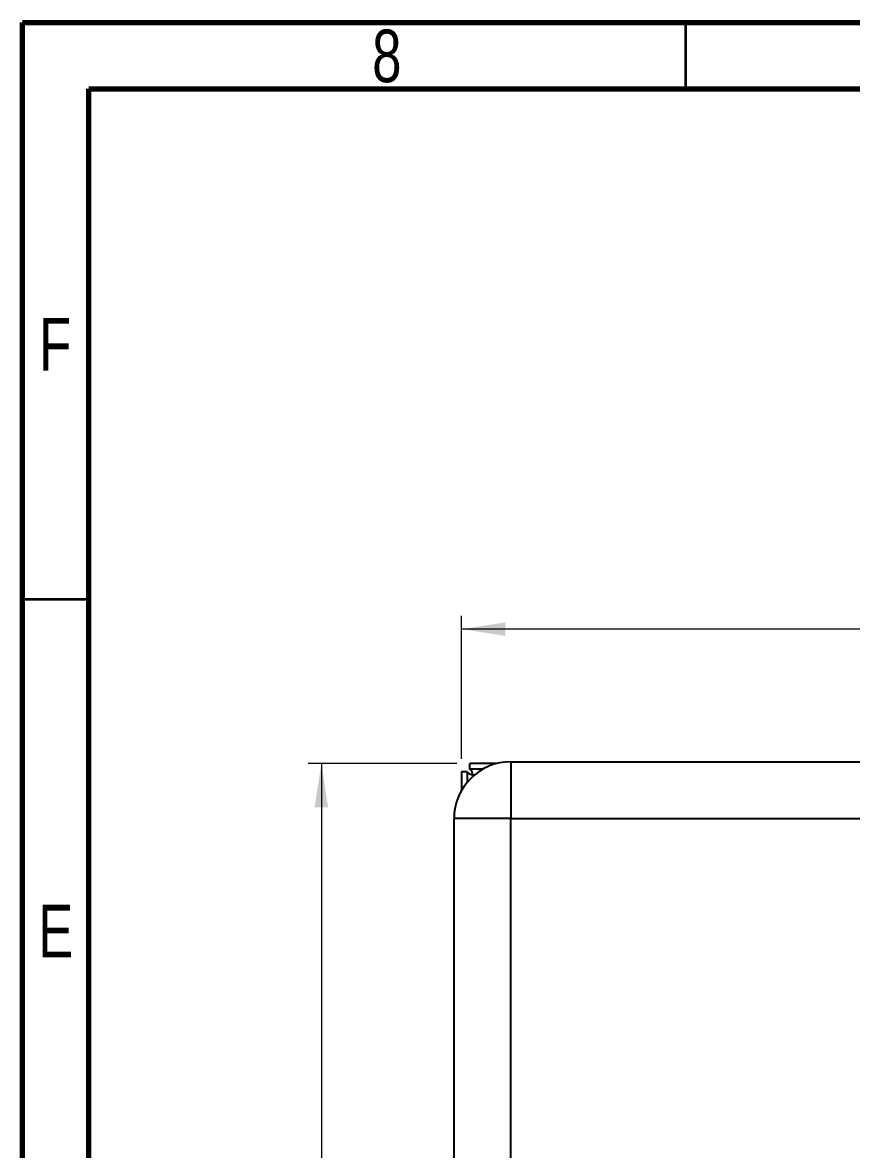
# Model space of a CAD drawing. Header units: millimetres. Extents: x 75 to 2075, y 25 to 1460.
# Drawn here: x 75 to 387.4, y 1035.1 to 1460 of the extents above; entities that cross this region are included whole.
import ezdxf

# ---------------------------------------------------------------- set-up
doc = ezdxf.new("R2010")
doc.units = ezdxf.units.MM
doc.header["$LTSCALE"] = 5
doc.styles.add('SLDTEXTSTYLE0', font='TXT', dxfattribs={"width": 0.75})
doc.dimstyles.new('SLDDIMSTYLE1', dxfattribs={"dimtxt": 17.5, "dimasz": 16.51, "dimexe": 0, "dimexo": 0.0625, "dimgap": 4.375, "dimtad": 1, "dimlfac": 0.7, "dimrnd": 1e-09, "dimzin": 12, "dimdsep": 46, "dimtxsty": 'SLDTEXTSTYLE0', "dimsah": 1, "dimcen": 0.09, "dimadec": 0, "dimazin": 3, "dimtfac": 1, "dimtofl": 0, "dimtmove": 0, "dimatfit": 3, "dimfxl": 1, "dimfrac": 2, "dimtolj": 1, "dimtzin": 12, "dimarcsym": 0})

# ---------------------------------------------------------------- blocks, each defined once
blk = doc.blocks.new('_D_5')
at = {"color": 7, "linetype": 'Continuous', "lineweight": 0}
for p, q in [((240.49, 1182.43), (240.49, 1236.29)), ((939.06, 1182.43), (939.06, 1236.29)), ((939.06, 1231.29), (240.49, 1231.29))]:
    blk.add_line(p, q, dxfattribs=at)
at = {"color": 7, "linetype": 'Continuous', "lineweight": 18}
for points in [[(240.49, 1231.29), (257, 1228.75), (257, 1233.83)], [(939.06, 1231.29), (922.55, 1233.83), (922.55, 1228.75)]]:
    blk.add_solid(points, dxfattribs=at)
at = {"color": 7, "linetype": 'Continuous', "lineweight": 18, "insert": (571.4, 1253.85), "char_height": 17.5, "attachment_point": 1, "style": 'SLDTEXTSTYLE0'}
blk.add_mtext('489', dxfattribs=at)
blk = doc.blocks.new('_D_6')
at = {"color": 7, "linetype": 'Continuous', "lineweight": 0}
for p, q in [((238.64, 1180.58), (182.63, 1180.58)), ((187.63, 1180.58), (187.63, 566.29)), ((238.64, 566.29), (182.63, 566.29))]:
    blk.add_line(p, q, dxfattribs=at)
at = {"color": 7, "linetype": 'Continuous', "lineweight": 18}
for points in [[(187.63, 1180.58), (185.09, 1164.07), (190.17, 1164.07)], [(187.63, 566.29), (190.17, 582.8), (185.09, 582.8)]]:
    blk.add_solid(points, dxfattribs=at)
at = {"color": 7, "linetype": 'Continuous', "lineweight": 18, "insert": (165.07, 871.3), "char_height": 17.5, "attachment_point": 1, "rotation": 90, "style": 'SLDTEXTSTYLE0'}
blk.add_mtext('430', dxfattribs=at)

msp = doc.modelspace()

# ---------------------------------------------------------------- linework, layer by layer
at = {"color": 7, "linetype": 'Continuous', "lineweight": 70}
for p, q in [((75, 25), (75, 1460)), ((75, 1460), (2075, 1460)), ((100, 50), (100, 1435)), ((100, 1435), (2050, 1435))]:
    msp.add_line(p, q, dxfattribs=at)
at = {"color": 7, "linetype": 'Continuous', "lineweight": 35}
for p, q in [((325, 1435), (325, 1460)), ((100, 1242.5), (75, 1242.5))]:
    msp.add_line(p, q, dxfattribs=at)
at = {"color": 7, "linetype": 'Continuous', "lineweight": 25}
for p, q in [((259.06, 1181.293), (259.06, 1159.865)), ((259.06, 1181.293), (417.632, 1181.293)), ((240.489, 1177.426), (240.489, 1170.555)), ((242.632, 1177.426), (240.489, 1177.426)), ((242.632, 1177.426), (242.632, 1173.623)), ((243.642, 1178.436), (243.642, 1180.579)), ((253.574, 1180.579), (243.642, 1180.579)), ((248.37, 1178.436), (243.642, 1178.436)), ((244.775, 1175.836), (244.775, 1176.293)), ((244.775, 1176.293), (245.302, 1176.293)), ((237.632, 707.007), (237.632, 1159.865)), ((259.06, 1159.865), (237.632, 1159.865)), ((259.06, 707.007), (259.06, 1159.865)), ((259.06, 1159.865), (417.632, 1159.865))]:
    msp.add_line(p, q, dxfattribs=at)
for centre, radius, start, end in [((259.06, 1159.865), 21.429, 90, 180), ((245.21, 1179.71), 3.444, 221.53669, 262.74185), ((241.485, 1175.925), 3.31, 6.38503, 49.33643)]:
    msp.add_arc(centre, radius, start, end, dxfattribs=at)

# ---------------------------------------------------------------- texts
at = {"color": 7, "linetype": 'Continuous', "lineweight": 0, "char_height": 19.844, "attachment_point": 2, "style": 'SLDTEXTSTYLE0'}
for s, insert in [('8', (212.3, 1457.35)), ('F', (87.289, 1348.6)), ('E', (87.539, 1127.35))]:
    msp.add_mtext(s, dxfattribs=dict(at, insert=insert))

# ---------------------------------------------------------------- dimensions: what is measured, and where the dimension line sits
at = {"color": 7, "linetype": 'Continuous', "lineweight": 18}
dim = msp.add_linear_dim(base=(240.489, 1231.293), p1=(939.06, 1177.426), p2=(240.489, 1177.426), dimstyle='SLDDIMSTYLE1', dxfattribs=at)
dim.commit()
dim.dimension.update_dxf_attribs({"geometry": '_D_5', "text_midpoint": (590.794, 1231.293), "dimtype": 160})
dim = msp.add_linear_dim(base=(187.632, 566.293), p1=(243.642, 1180.579), p2=(243.642, 566.293), angle=90, dimstyle='SLDDIMSTYLE1', dxfattribs=at)
dim.commit()
dim.dimension.update_dxf_attribs({"geometry": '_D_6', "text_midpoint": (187.632, 890.692), "dimtype": 160})

doc.saveas('drawing.dxf')
